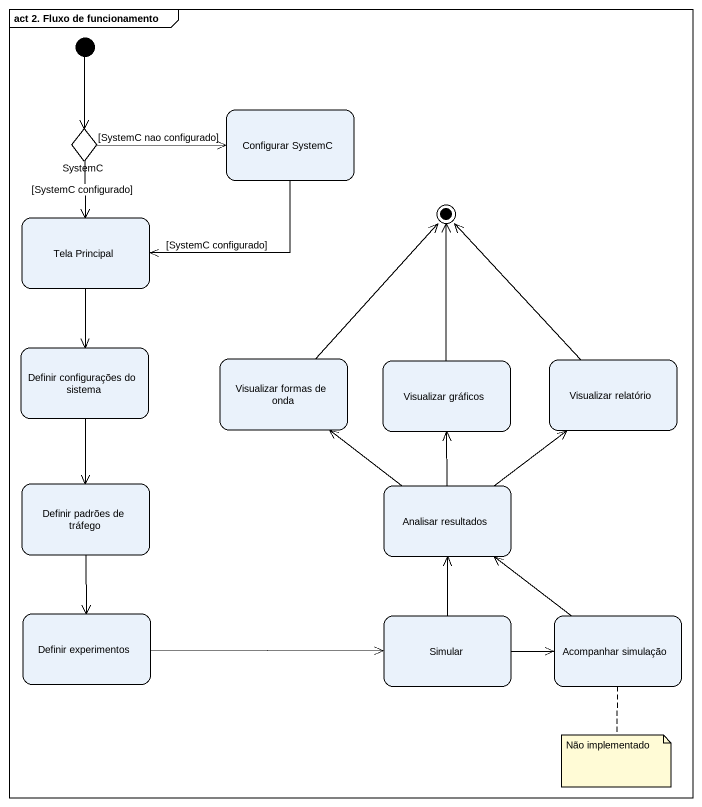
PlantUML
@startuml
mainframe act 2. Fluxo de funcionamento
hide empty description
state SystemC <<choice>>
state "Configurar SystemC" as Configurar_SystemC
state "Tela Principal" as Tela_Principal
state "Definir configurações do sistema" as Definir_configurações_do
state "Visualizar formas de onda" as Visualizar_formas_de_onda
state "Visualizar gráficos" as Visualizar_gráficos
state "Visualizar relatório" as Visualizar_relatório
state "Definir padrões de tráfego" as Definir_padrões_de_tráfego
state "Analisar resultados" as Analisar_resultados
state "Definir experimentos" as Definir_experimentos
state Simular
state "Acompanhar simulação" as Acompanhar_simulação
[*] --> SystemC
SystemC -right-> Configurar_SystemC : [SystemC nao configurado]
SystemC --> Tela_Principal : [SystemC configurado]
Configurar_SystemC -left-> Tela_Principal : [SystemC configurado]
Tela_Principal --> Definir_configurações_do
Definir_configurações_do --> Definir_padrões_de_tráfego
Definir_padrões_de_tráfego --> Definir_experimentos
Analisar_resultados -up-> Visualizar_formas_de_onda
Analisar_resultados -up-> Visualizar_gráficos
Analisar_resultados -up-> Visualizar_relatório
Definir_experimentos -right-> Simular
Simular -up-> Analisar_resultados
Simular -right-> Acompanhar_simulação
Acompanhar_simulação -up-> Analisar_resultados
Visualizar_formas_de_onda -up-> [*]
Visualizar_gráficos -up-> [*]
Visualizar_relatório -up-> [*]
note bottom of Acompanhar_simulação : Não implementado
@enduml
